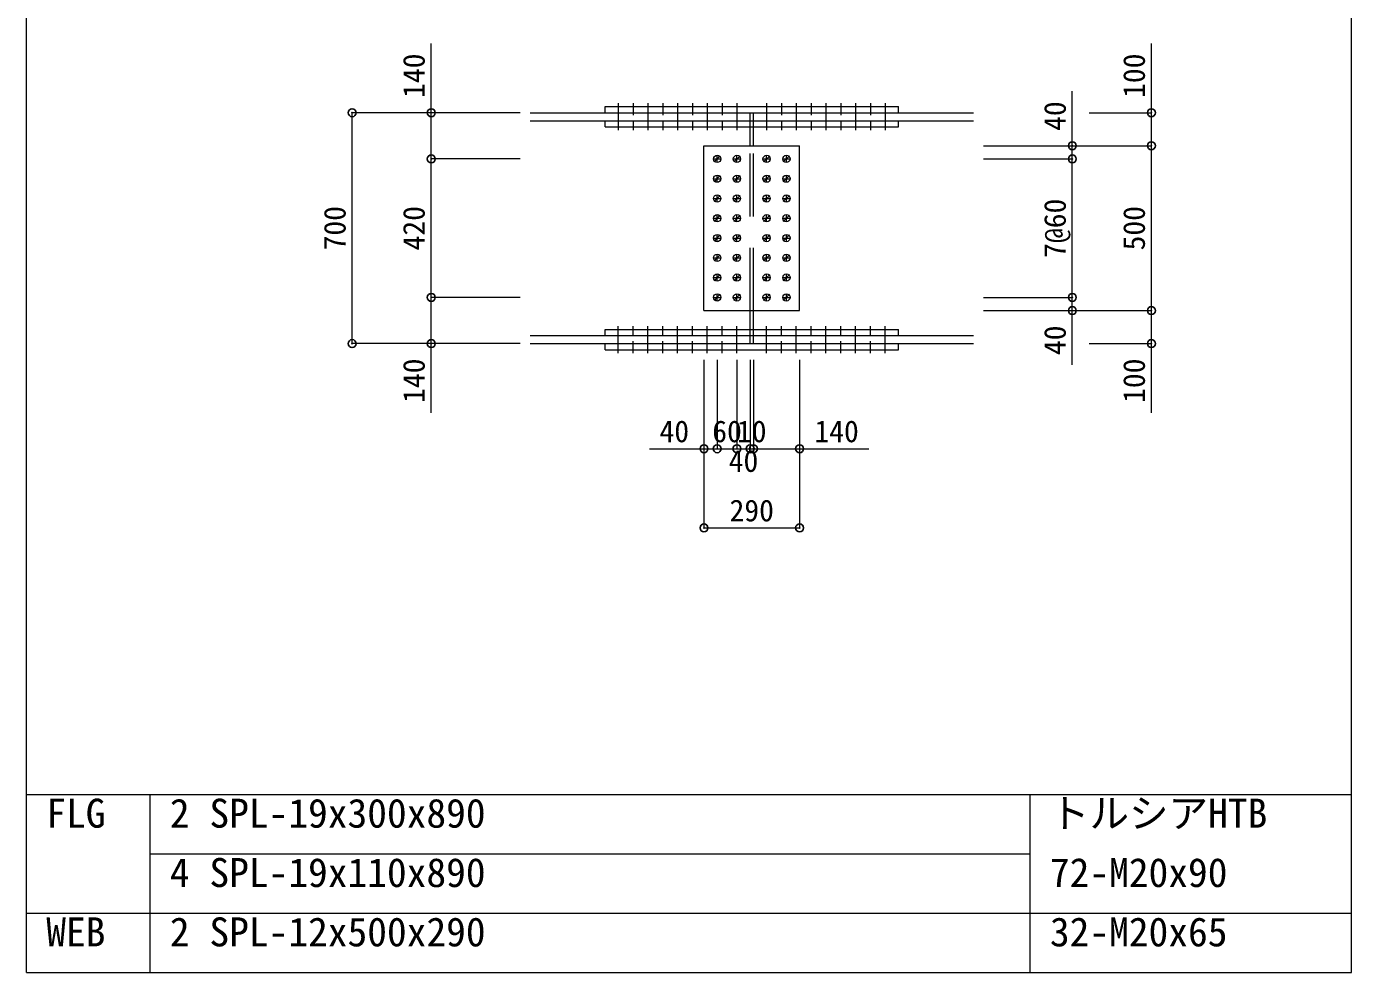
# Model space of a CAD drawing. Units: millimetres, scale not verified. Extents: x -8310 to 8310, y -4800 to 5700.
# Drawn here: x -8310 to -4290, y 540 to 3409 of the extents above; entities that cross this region are included whole.
import ezdxf
from ezdxf.enums import TextEntityAlignment as Align

# ---------------------------------------------------------------- set-up
doc = ezdxf.new("R2010")
doc.units = ezdxf.units.MM
doc.header["$LTSCALE"] = 30
doc.header["$PDMODE"] = 32
doc.header["$PDSIZE"] = 24
doc.linetypes.add('DASHED1', pattern=[1.8, 1.2, -0.6])
doc.linetypes.add('USER2', pattern=[9.525, 6.35, -3.175])
doc.layers.add('0-0', color=7, linetype='Continuous')
doc.layers.add('0-2', color=7, linetype='Continuous')
for name, color, linetype, lineweight in [('0-1', 7, 'Continuous', 18), ('0-5', 7, 'Continuous', 18), ('0-6', 7, 'USER2', 18), ('0-8', 7, 'Continuous', 18), ('0-9', 7, 'Continuous', 18), ('0-A', 7, 'Continuous', 18), ('0-B', 7, 'Continuous', 18)]:
    doc.layers.add(name, color=color, linetype=linetype, lineweight=lineweight)
doc.styles.add('ＭＳ ゴシック', font='')
doc.styles.get('ＭＳ ゴシック').set_extended_font_data('MS Gothic')

msp = doc.modelspace()

# ---------------------------------------------------------------- linework, layer by layer
at = {"layer": '0-0'}
for p in [(-7322, 3147.5), (-7082, 3147.5), (-4897, 3147.5), (-5137, 3047.5), (-4897, 3047.5), (-7082, 3007.5), (-5137, 3007.5), (-7082, 2587.5), (-5137, 2587.5), (-5137, 2547.5), (-4897, 2547.5), (-7322, 2447.5), (-7082, 2447.5), (-4897, 2447.5), (-6254.5, 2128.5), (-6214.5, 2128.5), (-6154.5, 2128.5), (-6114.5, 2128.5), (-6104.5, 2128.5), (-5964.5, 2128.5), (-6254.5, 1888.5), (-5964.5, 1888.5)]:
    msp.add_point(p, dxfattribs=at)
at = {"layer": '0-1'}
for p, q in [((-8310, 540), (-8310, 5700)), ((-4290, 540), (-4290, 5700)), ((-8310, 1080), (-4290, 1080)), ((-7935, 540), (-7935, 1080)), ((-5265, 540), (-5265, 1080)), ((-7935, 900), (-5265, 900)), ((-8310, 720), (-4290, 720)), ((-8310, 540), (-4290, 540))]:
    msp.add_line(p, q, dxfattribs=at)
at = {"layer": '0-5'}
for p, q in [((-6782, 3147.5), (-6114.5, 3147.5)), ((-6554.5, 3166.5), (-5664.5, 3166.5)), ((-6554.5, 3147.5), (-6554.5, 3166.5)), ((-6104.5, 3147.5), (-5437, 3147.5)), ((-6104.5, 3123.5), (-6104.5, 3147.5)), ((-6554.5, 3123.5), (-5664.5, 3123.5)), ((-6554.5, 3104.5), (-6554.5, 3123.5)), ((-6114.5, 3047.5), (-6114.5, 3104.5)), ((-6104.5, 3123.5), (-5437, 3123.5)), ((-6104.5, 3047.5), (-6104.5, 3104.5)), ((-6254.5, 3047.5), (-5964.5, 3047.5)), ((-6254.5, 2547.5), (-6254.5, 3047.5)), ((-6114.5, 2490.5), (-6114.5, 2547.5)), ((-6104.5, 2490.5), (-6104.5, 2547.5)), ((-6782, 2471.5), (-6114.5, 2471.5)), ((-6554.5, 2490.5), (-6114.5, 2490.5)), ((-6554.5, 2471.5), (-6554.5, 2490.5)), ((-6554.5, 2471.5), (-6114.5, 2471.5)), ((-6114.5, 2490.5), (-5664.5, 2490.5)), ((-6114.5, 2471.5), (-5664.5, 2471.5)), ((-5664.5, 2471.5), (-5664.5, 2490.5)), ((-6554.5, 2447.5), (-6114.5, 2447.5)), ((-6554.5, 2428.5), (-6554.5, 2447.5)), ((-6554.5, 2428.5), (-6114.5, 2428.5)), ((-6114.5, 2447.5), (-5664.5, 2447.5)), ((-6114.5, 2428.5), (-5664.5, 2428.5)), ((-6104.5, 2447.5), (-5437, 2447.5)), ((-5664.5, 2428.5), (-5664.5, 2447.5))]:
    msp.add_line(p, q, dxfattribs=at)
for points in [[(-6782, 3123.5), (-6114.5, 3123.5), (-6114.5, 3147.5)], [(-6554.5, 3147.5), (-5664.5, 3147.5), (-5664.5, 3166.5)], [(-6554.5, 3104.5), (-5664.5, 3104.5), (-5664.5, 3123.5)], [(-6254.5, 2547.5), (-5964.5, 2547.5), (-5964.5, 3047.5)], [(-6782, 2447.5), (-6114.5, 2447.5), (-6114.5, 2471.5)], [(-6104.5, 2447.5), (-6104.5, 2471.5), (-5437, 2471.5)]]:
    msp.add_lwpolyline(points, dxfattribs=at)
at = {"layer": '0-6'}
for p, q in [((-6114.5, 3104.5), (-6114.5, 3123.5)), ((-6104.5, 3104.5), (-6104.5, 3123.5)), ((-6114.5, 2547.5), (-6114.5, 3047.5)), ((-6104.5, 2547.5), (-6104.5, 3047.5)), ((-6114.5, 2471.5), (-6114.5, 2490.5)), ((-6104.5, 2471.5), (-6104.5, 2490.5))]:
    msp.add_line(p, q, dxfattribs=at)
at = {"layer": '0-8'}
for p, q in [((-6223.84, 2998.17), (-6205.17, 3016.83)), ((-6214.5, 2996.5), (-6214.5, 3018.5)), ((-6163.84, 2998.17), (-6145.17, 3016.83)), ((-6154.5, 2996.5), (-6154.5, 3018.5)), ((-6073.84, 2998.17), (-6055.17, 3016.83)), ((-6064.5, 2996.5), (-6064.5, 3018.5)), ((-6013.84, 2998.17), (-5995.17, 3016.83)), ((-6004.5, 2996.5), (-6004.5, 3018.5)), ((-6225.5, 3007.5), (-6203.5, 3007.5)), ((-6165.5, 3007.5), (-6143.5, 3007.5)), ((-6075.5, 3007.5), (-6053.5, 3007.5)), ((-6015.5, 3007.5), (-5993.5, 3007.5)), ((-6225.5, 2947.5), (-6203.5, 2947.5)), ((-6223.84, 2938.17), (-6205.17, 2956.83)), ((-6214.5, 2936.5), (-6214.5, 2958.5)), ((-6165.5, 2947.5), (-6143.5, 2947.5)), ((-6163.84, 2938.17), (-6145.17, 2956.83)), ((-6154.5, 2936.5), (-6154.5, 2958.5)), ((-6075.5, 2947.5), (-6053.5, 2947.5)), ((-6073.84, 2938.17), (-6055.17, 2956.83)), ((-6064.5, 2936.5), (-6064.5, 2958.5)), ((-6015.5, 2947.5), (-5993.5, 2947.5)), ((-6013.84, 2938.17), (-5995.17, 2956.83)), ((-6004.5, 2936.5), (-6004.5, 2958.5)), ((-6223.84, 2878.17), (-6205.17, 2896.83)), ((-6214.5, 2876.5), (-6214.5, 2898.5)), ((-6163.84, 2878.17), (-6145.17, 2896.83)), ((-6154.5, 2876.5), (-6154.5, 2898.5)), ((-6073.84, 2878.17), (-6055.17, 2896.83)), ((-6064.5, 2876.5), (-6064.5, 2898.5)), ((-6013.84, 2878.17), (-5995.17, 2896.83)), ((-6004.5, 2876.5), (-6004.5, 2898.5)), ((-6225.5, 2887.5), (-6203.5, 2887.5)), ((-6165.5, 2887.5), (-6143.5, 2887.5)), ((-6075.5, 2887.5), (-6053.5, 2887.5)), ((-6015.5, 2887.5), (-5993.5, 2887.5)), ((-6225.5, 2827.5), (-6203.5, 2827.5)), ((-6223.84, 2818.17), (-6205.17, 2836.83)), ((-6214.5, 2816.5), (-6214.5, 2838.5)), ((-6165.5, 2827.5), (-6143.5, 2827.5)), ((-6163.84, 2818.17), (-6145.17, 2836.83)), ((-6154.5, 2816.5), (-6154.5, 2838.5)), ((-6075.5, 2827.5), (-6053.5, 2827.5)), ((-6073.84, 2818.17), (-6055.17, 2836.83)), ((-6064.5, 2816.5), (-6064.5, 2838.5)), ((-6015.5, 2827.5), (-5993.5, 2827.5)), ((-6013.84, 2818.17), (-5995.17, 2836.83)), ((-6004.5, 2816.5), (-6004.5, 2838.5)), ((-6223.84, 2758.17), (-6205.17, 2776.83)), ((-6214.5, 2756.5), (-6214.5, 2778.5)), ((-6163.84, 2758.17), (-6145.17, 2776.83)), ((-6154.5, 2756.5), (-6154.5, 2778.5)), ((-6073.84, 2758.17), (-6055.17, 2776.83)), ((-6064.5, 2756.5), (-6064.5, 2778.5)), ((-6013.84, 2758.17), (-5995.17, 2776.83)), ((-6004.5, 2756.5), (-6004.5, 2778.5)), ((-6225.5, 2767.5), (-6203.5, 2767.5)), ((-6165.5, 2767.5), (-6143.5, 2767.5)), ((-6075.5, 2767.5), (-6053.5, 2767.5)), ((-6015.5, 2767.5), (-5993.5, 2767.5)), ((-6225.5, 2707.5), (-6203.5, 2707.5)), ((-6223.84, 2698.17), (-6205.17, 2716.83)), ((-6214.5, 2696.5), (-6214.5, 2718.5)), ((-6165.5, 2707.5), (-6143.5, 2707.5)), ((-6163.84, 2698.17), (-6145.17, 2716.83)), ((-6154.5, 2696.5), (-6154.5, 2718.5)), ((-6075.5, 2707.5), (-6053.5, 2707.5)), ((-6073.84, 2698.17), (-6055.17, 2716.83)), ((-6064.5, 2696.5), (-6064.5, 2718.5)), ((-6015.5, 2707.5), (-5993.5, 2707.5)), ((-6013.84, 2698.17), (-5995.17, 2716.83)), ((-6004.5, 2696.5), (-6004.5, 2718.5)), ((-6223.84, 2638.17), (-6205.17, 2656.83)), ((-6214.5, 2636.5), (-6214.5, 2658.5)), ((-6163.84, 2638.17), (-6145.17, 2656.83)), ((-6154.5, 2636.5), (-6154.5, 2658.5)), ((-6073.84, 2638.17), (-6055.17, 2656.83)), ((-6064.5, 2636.5), (-6064.5, 2658.5)), ((-6013.84, 2638.17), (-5995.17, 2656.83)), ((-6004.5, 2636.5), (-6004.5, 2658.5)), ((-6225.5, 2647.5), (-6203.5, 2647.5)), ((-6165.5, 2647.5), (-6143.5, 2647.5)), ((-6075.5, 2647.5), (-6053.5, 2647.5)), ((-6015.5, 2647.5), (-5993.5, 2647.5)), ((-6225.5, 2587.5), (-6203.5, 2587.5)), ((-6223.84, 2578.17), (-6205.17, 2596.83)), ((-6214.5, 2576.5), (-6214.5, 2598.5)), ((-6165.5, 2587.5), (-6143.5, 2587.5)), ((-6163.84, 2578.17), (-6145.17, 2596.83)), ((-6154.5, 2576.5), (-6154.5, 2598.5)), ((-6075.5, 2587.5), (-6053.5, 2587.5)), ((-6073.84, 2578.17), (-6055.17, 2596.83)), ((-6064.5, 2576.5), (-6064.5, 2598.5)), ((-6015.5, 2587.5), (-5993.5, 2587.5)), ((-6013.84, 2578.17), (-5995.17, 2596.83)), ((-6004.5, 2576.5), (-6004.5, 2598.5))]:
    msp.add_line(p, q, dxfattribs=at)
at = {"layer": '0-9'}
for p, q in [((-6514.5, 3176.5), (-6514.5, 3094.5)), ((-6424.5, 3176.5), (-6424.5, 3094.5)), ((-6334.5, 3176.5), (-6334.5, 3094.5)), ((-6244.5, 3176.5), (-6244.5, 3094.5)), ((-6154.5, 3176.5), (-6154.5, 3094.5)), ((-6064.5, 3176.5), (-6064.5, 3094.5)), ((-5974.5, 3176.5), (-5974.5, 3094.5)), ((-5884.5, 3176.5), (-5884.5, 3094.5)), ((-5794.5, 3176.5), (-5794.5, 3094.5)), ((-5704.5, 3176.5), (-5704.5, 3094.5)), ((-6514.5, 2418.5), (-6514.5, 2500.5)), ((-6424.5, 2418.5), (-6424.5, 2500.5)), ((-6334.5, 2418.5), (-6334.5, 2500.5)), ((-6244.5, 2418.5), (-6244.5, 2500.5)), ((-6154.5, 2418.5), (-6154.5, 2500.5)), ((-6064.5, 2418.5), (-6064.5, 2500.5)), ((-5974.5, 2418.5), (-5974.5, 2500.5)), ((-5884.5, 2418.5), (-5884.5, 2500.5)), ((-5794.5, 2418.5), (-5794.5, 2500.5)), ((-5704.5, 2418.5), (-5704.5, 2500.5))]:
    msp.add_line(p, q, dxfattribs=at)
at = {"layer": '0-9', "linetype": 'DASHED1'}
for p, q in [((-6469.5, 3176.5), (-6469.5, 3094.5)), ((-6379.5, 3176.5), (-6379.5, 3094.5)), ((-6289.5, 3176.5), (-6289.5, 3094.5)), ((-6199.5, 3176.5), (-6199.5, 3094.5)), ((-6019.5, 3176.5), (-6019.5, 3094.5)), ((-5929.5, 3176.5), (-5929.5, 3094.5)), ((-5839.5, 3176.5), (-5839.5, 3094.5)), ((-5749.5, 3176.5), (-5749.5, 3094.5)), ((-6469.5, 2418.5), (-6469.5, 2500.5)), ((-6379.5, 2418.5), (-6379.5, 2500.5)), ((-6289.5, 2418.5), (-6289.5, 2500.5)), ((-6199.5, 2418.5), (-6199.5, 2500.5)), ((-6019.5, 2418.5), (-6019.5, 2500.5)), ((-5929.5, 2418.5), (-5929.5, 2500.5)), ((-5839.5, 2418.5), (-5839.5, 2500.5)), ((-5749.5, 2418.5), (-5749.5, 2500.5))]:
    msp.add_line(p, q, dxfattribs=at)
at = {"layer": '0-A'}
for p, q in [((-6812, 3147.5), (-7322, 3147.5)), ((-6812, 3147.5), (-7082, 3147.5)), ((-5086.07, 3147.5), (-4897, 3147.5)), ((-5407, 3047.5), (-5137, 3047.5)), ((-5407, 3047.5), (-4897, 3047.5)), ((-6812, 3007.5), (-7082, 3007.5)), ((-5407, 3007.5), (-5137, 3007.5)), ((-6812, 2587.5), (-7082, 2587.5)), ((-7082, 2237.5), (-7082, 2587.5)), ((-5407, 2587.5), (-5137, 2587.5)), ((-5137, 2382.5), (-5137, 2587.5)), ((-5407, 2547.5), (-5137, 2547.5)), ((-5407, 2547.5), (-4897, 2547.5)), ((-4897, 2237.5), (-4897, 2547.5)), ((-6812, 2447.5), (-7082, 2447.5)), ((-5086.07, 2447.5), (-4897, 2447.5)), ((-6254.5, 2398.5), (-6254.5, 2128.5)), ((-6254.5, 2398.5), (-6254.5, 1888.5)), ((-6214.5, 2398.5), (-6214.5, 2128.5)), ((-6214.5, 2398.5), (-6214.5, 2128.5)), ((-6154.5, 2398.5), (-6154.5, 2128.5)), ((-6154.5, 2398.5), (-6154.5, 2128.5)), ((-6114.5, 2398.5), (-6114.5, 2128.5)), ((-6114.5, 2398.5), (-6114.5, 2128.5)), ((-6104.5, 2398.5), (-6104.5, 2128.5)), ((-6104.5, 2398.5), (-6104.5, 2128.5)), ((-5964.5, 2398.5), (-5964.5, 2128.5)), ((-5964.5, 2398.5), (-5964.5, 1888.5)), ((-6419.5, 2128.5), (-6214.5, 2128.5)), ((-6214.5, 2128.5), (-6154.5, 2128.5)), ((-6154.5, 2128.5), (-6114.5, 2128.5)), ((-6114.5, 2128.5), (-6104.5, 2128.5)), ((-6104.5, 2128.5), (-5754.5, 2128.5)), ((-6254.5, 1888.5), (-5964.5, 1888.5))]:
    msp.add_line(p, q, dxfattribs=at)
for points in [[(-6812, 3007.5), (-7082, 3007.5), (-7082, 3357.5)], [(-5407, 3047.5), (-4897, 3047.5), (-4897, 3357.5)], [(-5407, 3007.5), (-5137, 3007.5), (-5137, 3212.5)], [(-6812, 2447.5), (-7322, 2447.5), (-7322, 3147.5)], [(-5407, 2547.5), (-4897, 2547.5), (-4897, 3047.5)], [(-6812, 2587.5), (-7082, 2587.5), (-7082, 3007.5)], [(-5407, 2587.5), (-5137, 2587.5), (-5137, 3007.5)]]:
    msp.add_lwpolyline(points, dxfattribs=at)
at = {"layer": '0-B'}
for centre in [(-6214.5, 3007.5), (-6154.5, 3007.5), (-6064.5, 3007.5), (-6004.5, 3007.5), (-6214.5, 2947.5), (-6154.5, 2947.5), (-6064.5, 2947.5), (-6004.5, 2947.5), (-6214.5, 2887.5), (-6154.5, 2887.5), (-6064.5, 2887.5), (-6004.5, 2887.5), (-6214.5, 2827.5), (-6154.5, 2827.5), (-6064.5, 2827.5), (-6004.5, 2827.5), (-6214.5, 2767.5), (-6154.5, 2767.5), (-6064.5, 2767.5), (-6004.5, 2767.5), (-6214.5, 2707.5), (-6154.5, 2707.5), (-6064.5, 2707.5), (-6004.5, 2707.5), (-6214.5, 2647.5), (-6154.5, 2647.5), (-6064.5, 2647.5), (-6004.5, 2647.5), (-6214.5, 2587.5), (-6154.5, 2587.5), (-6064.5, 2587.5), (-6004.5, 2587.5)]:
    msp.add_circle(centre, 11, dxfattribs=at)

# ---------------------------------------------------------------- texts
at = {"layer": '0-2', "style": 'ＭＳ ゴシック'}
for s, p in [('FLG', (-8250, 952.8)), ('2', (-7875, 952.8)), ('SPL-19x300x890', (-7755, 952.8)), ('トルシアHTB', (-5205, 952.8)), ('4', (-7875, 772.8)), ('SPL-19x110x890', (-7755, 772.8)), ('72-M20x90', (-5205, 772.8)), ('WEB', (-8250, 592.8)), ('2', (-7875, 592.8)), ('SPL-12x500x290', (-7755, 592.8)), ('32-M20x65', (-5205, 592.8))]:
    msp.add_text(s, height=87.98, dxfattribs=at).set_placement(p, align=Align.BOTTOM_LEFT)
at = {"layer": '0-A', "style": 'ＭＳ ゴシック'}
for s, p in [('140', (-7082, 3192.5)), ('100', (-4897, 3192.5)), ('40', (-5137, 3092.5)), ('700', (-7322, 2730)), ('420', (-7082, 2730)), ('7@60', (-5137, 2707.5)), ('500', (-4897, 2730)), ('40', (-5137, 2412.5)), ('140', (-7082, 2267.5)), ('100', (-4897, 2267.5))]:
    msp.add_text(s, height=65.98, rotation=90, dxfattribs=at).set_placement(p, align=Align.BOTTOM_LEFT)
for s, p in [('40', (-6389.5, 2128.5)), ('60', (-6229.5, 2128.5)), ('10', (-6154.5, 2128.5)), ('140', (-5919.5, 2128.5)), ('40', (-6179.5, 2038.5)), ('290', (-6177, 1888.5))]:
    msp.add_text(s, height=65.98, dxfattribs=at).set_placement(p, align=Align.BOTTOM_LEFT)

doc.saveas('drawing.dxf')
